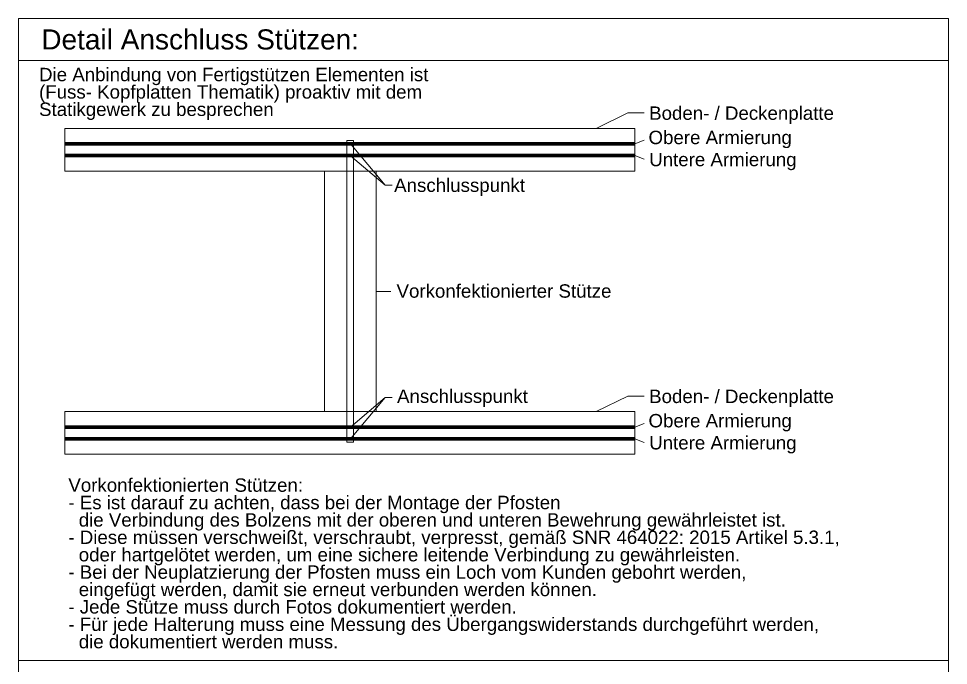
# Model space of a CAD drawing. Extents: x -1067 to 23308, y -6822 to 57810.
# Drawn here: x 202.6 to 392.6, y 110.9 to 243 of the extents above; entities that cross this region are included whole.
import ezdxf
from ezdxf.lldxf.tags import DXFTag

# ---------------------------------------------------------------- set-up
doc = ezdxf.new("R2010")
doc.units = 0
doc.layers.get('0').update_dxf_attribs({"lineweight": 13})
for name, color, linetype, lineweight, true_color in [('EL01_WAN_Geometrie', 3, 'Continuous', 13, 0x00ff00), ('EL01_WAN_Geometrie-A0GYANLHE9', 3, 'Continuous', 13, 0x00ff00), ('EL01_WAN_Geometrie-A0PC80ZUF5', 3, 'Continuous', 13, 0x00ff00), ('EL01_WAN_Leitung_Potentiala-A0PC80ZVF5', 1, 'STRICHLINIE', 13, 0xff0000), ('EL01_WAN_Schraffur-A0GYANLGE9', 7, 'Continuous', 13, 0xc0c0c0)]:
    doc.layers.add(name, color=color, linetype=linetype, lineweight=lineweight, true_color=true_color)
doc.layers.add('EL01_WAN_Text', color=7, linetype='Continuous', lineweight=13)
doc.styles.get("Standard").update_dxf_attribs({"font": 'arial.ttf'})
tags = doc.linetypes.add('STRICHLINIE', pattern=[19.05, 12.7, -6.35]).pattern_tags.tags
tags[6:7] = [DXFTag(74, 4), DXFTag(75, 0), DXFTag(340, '0'), DXFTag(46, 0.0), DXFTag(50, 0.0), DXFTag(44, 0.0), DXFTag(45, 0.0)]
tags[4:5] = [DXFTag(74, 4), DXFTag(75, 0), DXFTag(340, '0'), DXFTag(46, 0.0), DXFTag(50, 0.0), DXFTag(44, 0.0), DXFTag(45, 0.0)]

# ---------------------------------------------------------------- blocks, each defined once
blk = doc.blocks.new('Polygon-A0UJ2DSEXE', base_point=(265.09, 162.74))
at = {"color": 0, "linetype": 'ByBlock', "lineweight": -2, "ltscale": 0.13}
for p, q in [((265.09, 162.74), (265.09, 211.88)), ((265.09, 211.88), (275.64, 211.88)), ((275.64, 211.88), (275.64, 162.74)), ((275.64, 162.74), (265.09, 162.74))]:
    blk.add_line(p, q, dxfattribs=at)
blk = doc.blocks.new('Polygon-A0UJ2DYCXE', base_point=(202.58, 111.89))
at = {"color": 0, "linetype": 'ByBlock', "lineweight": -2, "ltscale": 0.13}
for p, q in [((202.58, 111.89), (202.58, 243.03)), ((202.58, 243.03), (392.58, 243.03)), ((392.58, 243.03), (392.58, 111.89)), ((392.58, 111.89), (202.58, 111.89))]:
    blk.add_line(p, q, dxfattribs=at)
blk = doc.blocks.new('Polygon-A0UJ2DZYXE', base_point=(202.58, 59.47))
at = {"color": 0, "linetype": 'ByBlock', "lineweight": -2, "ltscale": 0.13}
for p, q in [((202.58, 59.47), (202.58, 111.89)), ((202.58, 111.89), (392.58, 111.89)), ((392.58, 111.89), (392.58, 59.47)), ((392.58, 59.47), (202.58, 59.47))]:
    blk.add_line(p, q, dxfattribs=at)

msp = doc.modelspace()

# ---------------------------------------------------------------- linework, layer by layer
at = {"layer": 'EL01_WAN_Geometrie', "lineweight": 5, "ltscale": 0.13}
for p, q in [((320.63, 220.59), (327.06, 223.77)), ((327.06, 223.77), (330.39, 223.77)), ((277.51, 209.01), (270.38, 217.42)), ((328.5, 217.44), (330.39, 218.18)), ((270.38, 215.02), (277.51, 209.01)), ((328.5, 215.04), (330.39, 214.29)), ((277.51, 209.01), (278.89, 209.01)), ((275.64, 187.31), (278.62, 187.31)), ((270.38, 159.6), (277.51, 165.61)), ((277.51, 165.61), (270.38, 157.2)), ((277.51, 165.61), (278.89, 165.61)), ((320.63, 162.74), (327.06, 165.91)), ((327.06, 165.91), (330.39, 165.91)), ((328.5, 159.58), (330.39, 160.32)), ((328.5, 157.18), (330.39, 156.44))]:
    msp.add_line(p, q, dxfattribs=at)
at = {"layer": 'EL01_WAN_Geometrie-A0GYANLHE9', "ltscale": 0.13}
msp.add_line((202.58, 234.47), (392.58, 234.47), dxfattribs=at)
at = {"layer": 'EL01_WAN_Geometrie-A0PC80ZUF5', "color": 3, "ltscale": 0.13, "true_color": 0x00ff00}
for p, q in [((269.65, 156.51), (269.65, 218.1)), ((271.03, 218.1), (269.65, 218.1)), ((271.03, 156.51), (271.03, 218.1)), ((271.03, 156.51), (269.65, 156.51))]:
    msp.add_line(p, q, dxfattribs=at)
at = {"layer": 'EL01_WAN_Leitung_Potentiala-A0PC80ZVF5', "lineweight": 70, "ltscale": 0.7}
for p, q in [((212.06, 217.44), (328.5, 217.44)), ((212.06, 215.04), (328.5, 215.04)), ((212.06, 159.58), (328.5, 159.58)), ((212.06, 157.18), (328.5, 157.18))]:
    msp.add_line(p, q, dxfattribs=at)
at = {"layer": 'EL01_WAN_Schraffur-A0GYANLGE9', "color": 8, "ltscale": 0.13, "true_color": 0x808080, "elevation": 56.88}
for points in [[(270.34, 211.88), (328.5, 211.88), (328.5, 220.59), (212.06, 220.59), (212.06, 211.88), (270.34, 211.88)], [(270.34, 162.74), (328.5, 162.74), (328.5, 154.03), (212.06, 154.03), (212.06, 162.74), (270.34, 162.74)]]:
    msp.add_lwpolyline(points, dxfattribs=at)

# ---------------------------------------------------------------- block references
at = {"layer": 'EL01_WAN_Geometrie', "ltscale": 0.13}
for name, p in [('Polygon-A0UJ2DYCXE', (202.58, 111.89)), ('Polygon-A0UJ2DZYXE', (202.58, 59.47))]:
    msp.add_blockref(name, p, dxfattribs=at)
at = {"layer": 'EL01_WAN_Schraffur-A0GYANLGE9', "color": 8, "ltscale": 0.13, "true_color": 0x808080}
msp.add_blockref('Polygon-A0UJ2DSEXE', (265.09, 162.74), dxfattribs=at)

# ---------------------------------------------------------------- texts
at = {"layer": 'EL01_WAN_Geometrie-A0GYANLHE9', "ltscale": 0.13, "insert": (207.22, 240.83), "char_height": 4.0988, "attachment_point": 1, "line_spacing_factor": 1.002}
msp.add_mtext('{\\fArial;Detail Anschluss Stützen:}', dxfattribs=at)
at = {"layer": 'EL01_WAN_Text', "ltscale": 0.13, "char_height": 2.7326, "attachment_point": 1, "line_spacing_factor": 0.78}
for s, insert in [('{\\fArial;Die Anbindung von Fertigstützen Elementen ist\\P(Fuss- Kopfplatten Thematik) proaktiv mit dem\\PStatikgewerk zu besprechen }', (206.76, 232.98)), ('{\\fArial;Vorkonfektionierten Stützen:\\P- Es ist darauf zu achten, dass bei der Montage der Pfosten\\P  die Verbindung des Bolzens mit der oberen und unteren Bewehrung gewährleistet ist.\\P- Diese müssen verschweißt, verschraubt, verpresst, gemäß SNR 464022: 2015 Artikel 5.3.1, \\P  oder hartgelötet werden, um eine sichere leitende Verbindung zu gewährleisten. \\P- Bei der Neuplatzierung der Pfosten muss ein Loch vom Kunden gebohrt werden, \\P  eingefügt werden, damit sie erneut verbunden werden können.\\P- Jede Stütze muss durch Fotos dokumentiert werden.\\P- Für jede Halterung muss eine Messung des Übergangswiderstands durchgeführt werden, \\P  die dokumentiert werden muss.}', (212.75, 149.1))]:
    msp.add_mtext(s, dxfattribs=dict(at, insert=insert))
at = {"layer": 'EL01_WAN_Text', "lineweight": 13, "ltscale": 0.13, "char_height": 2.7326, "attachment_point": 1, "line_spacing_factor": 1.002}
for s, insert in [('{\\fArial;Boden- / Deckenplatte}', (331.43, 225.09, 30.06)), ('{\\fArial;Obere Armierung}', (331.3, 220.12, 30.06)), ('{\\fArial;Untere Armierung}', (331.44, 215.61, 30.06)), ('{\\fArial;Anschlusspunkt}', (279.32, 210.36, 30.06)), ('{\\fArial;Vorkonfektionierter Stütze}', (279.81, 188.75, 30.06)), ('{\\fArial;Anschlusspunkt}', (279.92, 167.26, 30.06)), ('{\\fArial;Boden- / Deckenplatte}', (331.43, 167.23, 30.06)), ('{\\fArial;Obere Armierung}', (331.3, 162.26, 30.06)), ('{\\fArial;Untere Armierung}', (331.44, 157.75, 30.06))]:
    msp.add_mtext(s, dxfattribs=dict(at, insert=insert))

doc.saveas('drawing.dxf')
